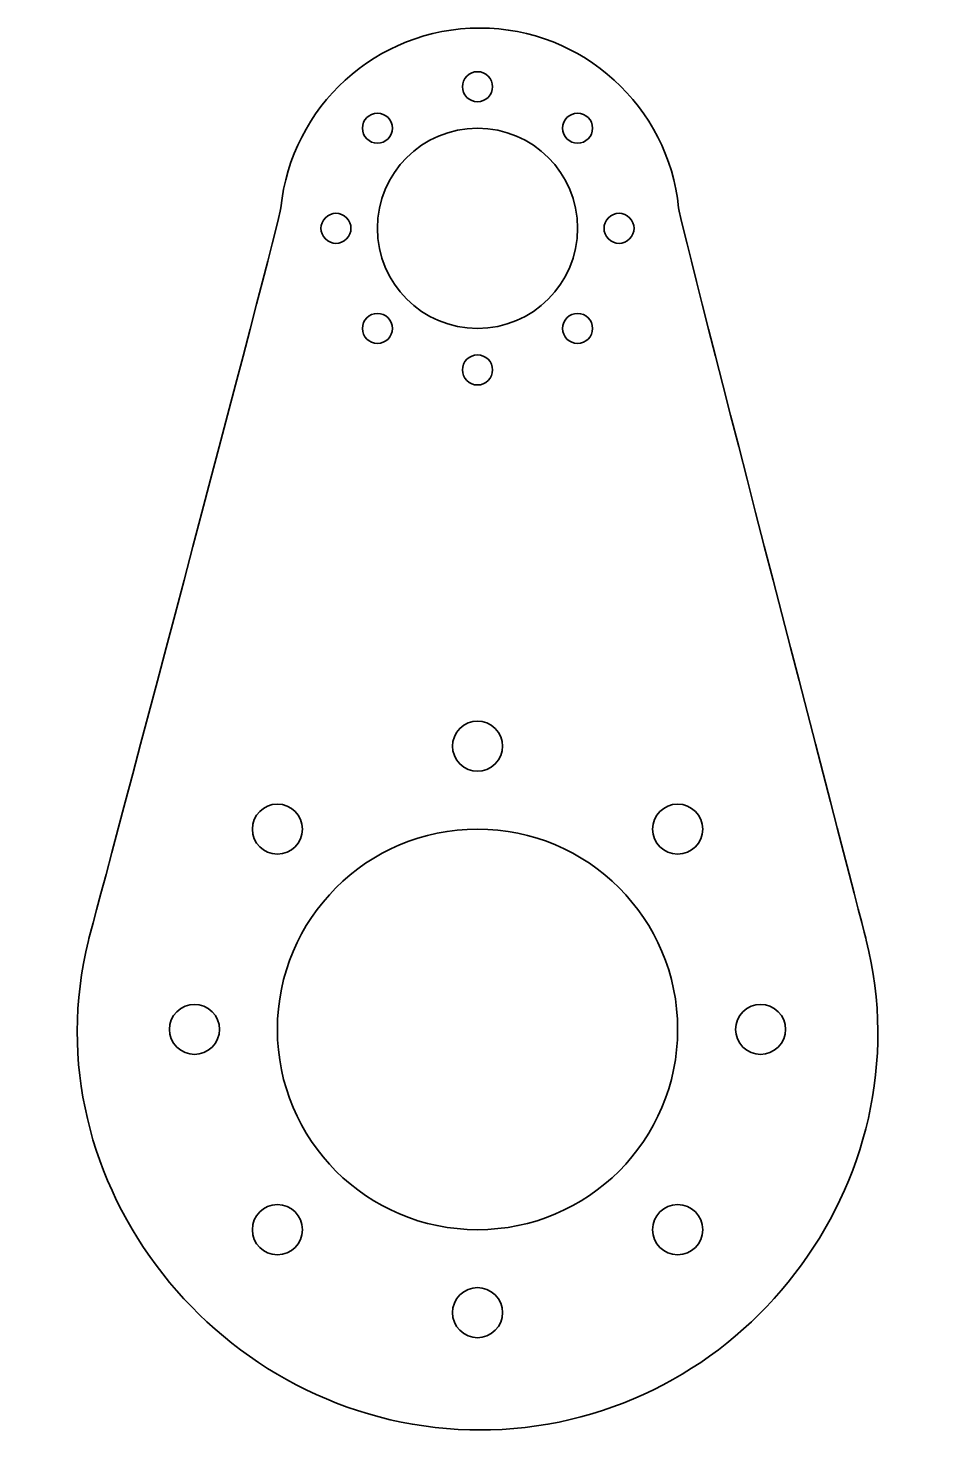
# Model space of a CAD drawing. Header units: inches. Extents: x -45 to 45, y -70 to 70.
import ezdxf

# ---------------------------------------------------------------- set-up
doc = ezdxf.new("R2010")
doc.units = ezdxf.units.IN
doc.header["$MEASUREMENT"] = 0
doc.layers.add('Ebene 1', color=7, linetype='Continuous')

# ---------------------------------------------------------------- blocks, each defined once
blk = doc.blocks.new('block 2')
at = {"layer": 'Ebene 1', "color": 179, "lineweight": 35, "true_color": 0x1c1c1b}
for points in [[(1.06, 63.08), (0.47, 62.5), (-0.47, 62.5), (-1.06, 63.08), (-1.65, 63.67), (-1.65, 64.62), (-1.06, 65.2), (-0.47, 65.79), (0.47, 65.79), (1.06, 65.2), (1.65, 64.62), (1.65, 63.67), (1.06, 63.08)], [(-8.5, 60), (-8.5, 59.17), (-9.17, 58.5), (-10, 58.5), (-10.83, 58.5), (-11.5, 59.17), (-11.5, 60), (-11.5, 60.83), (-10.83, 61.5), (-10, 61.5), (-9.17, 61.5), (-8.5, 60.83), (-8.5, 60)], [(11.5, 60), (11.5, 59.17), (10.83, 58.5), (10, 58.5), (9.17, 58.5), (8.5, 59.17), (8.5, 60), (8.5, 60.83), (9.17, 61.5), (10, 61.5), (10.83, 61.5), (11.5, 60.83), (11.5, 60)], [(-13.08, 48.94), (-13.67, 48.35), (-14.62, 48.35), (-15.2, 48.94), (-15.79, 49.53), (-15.79, 50.47), (-15.2, 51.06), (-14.62, 51.65), (-13.67, 51.65), (-13.08, 51.06), (-12.5, 50.47), (-12.5, 49.53), (-13.08, 48.94)], [(15.2, 48.94), (14.62, 48.35), (13.67, 48.35), (13.08, 48.94), (12.5, 49.53), (12.5, 50.47), (13.08, 51.06), (13.67, 51.65), (14.62, 51.65), (15.2, 51.06), (15.79, 50.47), (15.79, 49.53), (15.2, 48.94)], [(-8.5, 40), (-8.5, 39.17), (-9.17, 38.5), (-10, 38.5), (-10.83, 38.5), (-11.5, 39.17), (-11.5, 40), (-11.5, 40.83), (-10.83, 41.5), (-10, 41.5), (-9.17, 41.5), (-8.5, 40.83), (-8.5, 40)], [(11.5, 40), (11.5, 39.17), (10.83, 38.5), (10, 38.5), (9.17, 38.5), (8.5, 39.17), (8.5, 40), (8.5, 40.83), (9.17, 41.5), (10, 41.5), (10.83, 41.5), (11.5, 40.83), (11.5, 40)], [(1.06, 34.8), (0.47, 34.21), (-0.47, 34.21), (-1.06, 34.8), (-1.65, 35.38), (-1.65, 36.33), (-1.06, 36.92), (-0.47, 37.5), (0.47, 37.5), (1.06, 36.92), (1.65, 36.33), (1.65, 35.38), (1.06, 34.8)]]:
    blk.add_open_spline(points, degree=3, knots=[0, 0, 0, 0, 1, 1, 1, 2, 2, 2, 3, 3, 3, 4, 4, 4, 4], dxfattribs=at)
blk = doc.blocks.new('block 3')
at = {"layer": 'Ebene 1', "color": 179, "lineweight": 35, "true_color": 0x1c1c1b}
for points in [[(1.77, 0.05), (2.74, -0.92), (2.74, -2.51), (1.77, -3.48), (0.79, -4.46), (-0.79, -4.46), (-1.77, -3.48), (-2.74, -2.51), (-2.74, -0.92), (-1.77, 0.05), (-0.79, 1.03), (0.79, 1.03), (1.77, 0.05)], [(-17.5, -10), (-17.5, -11.38), (-18.62, -12.5), (-20, -12.5), (-21.38, -12.5), (-22.5, -11.38), (-22.5, -10), (-22.5, -8.62), (-21.38, -7.5), (-20, -7.5), (-18.62, -7.5), (-17.5, -8.62), (-17.5, -10)], [(22.5, -10), (22.5, -11.38), (21.38, -12.5), (20, -12.5), (18.62, -12.5), (17.5, -11.38), (17.5, -10), (17.5, -8.62), (18.62, -7.5), (20, -7.5), (21.38, -7.5), (22.5, -8.62), (22.5, -10)], [(-26.52, -28.23), (-25.54, -29.21), (-25.54, -30.79), (-26.52, -31.77), (-27.49, -32.74), (-29.08, -32.74), (-30.05, -31.77), (-31.03, -30.79), (-31.03, -29.21), (-30.05, -28.23), (-29.08, -27.26), (-27.49, -27.26), (-26.52, -28.23)], [(30.05, -28.23), (31.03, -29.21), (31.03, -30.79), (30.05, -31.77), (29.08, -32.74), (27.49, -32.74), (26.52, -31.77), (25.54, -30.79), (25.54, -29.21), (26.52, -28.23), (27.49, -27.26), (29.08, -27.26), (30.05, -28.23)], [(-17.5, -50), (-17.5, -51.38), (-18.62, -52.5), (-20, -52.5), (-21.38, -52.5), (-22.5, -51.38), (-22.5, -50), (-22.5, -48.62), (-21.38, -47.5), (-20, -47.5), (-18.62, -47.5), (-17.5, -48.62), (-17.5, -50)], [(22.5, -50), (22.5, -51.38), (21.38, -52.5), (20, -52.5), (18.62, -52.5), (17.5, -51.38), (17.5, -50), (17.5, -48.62), (18.62, -47.5), (20, -47.5), (21.38, -47.5), (22.5, -48.62), (22.5, -50)], [(1.77, -56.52), (2.74, -57.49), (2.74, -59.08), (1.77, -60.05), (0.79, -61.03), (-0.79, -61.03), (-1.77, -60.05), (-2.74, -59.08), (-2.74, -57.49), (-1.77, -56.52), (-0.79, -55.54), (0.79, -55.54), (1.77, -56.52)]]:
    blk.add_open_spline(points, degree=3, knots=[0, 0, 0, 0, 1, 1, 1, 2, 2, 2, 3, 3, 3, 4, 4, 4, 4], dxfattribs=at)

msp = doc.modelspace()

# ---------------------------------------------------------------- linework, layer by layer
at = {"layer": 'Ebene 1', "color": 179, "lineweight": 35, "true_color": 0x1c1c1b}
for points, knots in [([(-38.88, -21.13), (-44.92, -45.38), (-25.74, -69.35), (-0.77, -69.99), (-0.43, -70), (-0.08, -70), (0.27, -70), (0.61, -70), (0.96, -70), (1.3, -69.99), (26.29, -69.35), (44.91, -45.33), (38.85, -21.08), (38.85, -21.08), (20.26, 50.42), (20.09, 52.06), (19.07, 62.14), (10.56, 70), (0.22, 70), (-10.12, 70), (-18.63, 62.14), (-19.65, 52.06), (-19.82, 50.42), (-38.88, -21.13), (-38.88, -21.13)], [0, 0, 0, 0, 1, 1, 1, 2, 2, 2, 3, 3, 3, 4, 4, 4, 5, 5, 5, 6, 6, 6, 7, 7, 7, 8, 8, 8, 8]), ([(10, 50), (10, 55.52), (5.52, 60), (0, 60), (-5.52, 60), (-10, 55.52), (-10, 50), (-10, 44.48), (-5.52, 40), (0, 40), (5.52, 40), (10, 44.48), (10, 50)], [0, 0, 0, 0, 1, 1, 1, 2, 2, 2, 3, 3, 3, 4, 4, 4, 4]), ([(20, -30), (20, -18.95), (11.05, -10), (0, -10), (-11.05, -10), (-20, -18.95), (-20, -30), (-20, -41.05), (-11.05, -50), (0, -50), (11.05, -50), (20, -41.05), (20, -30)], [0, 0, 0, 0, 1, 1, 1, 2, 2, 2, 3, 3, 3, 4, 4, 4, 4])]:
    msp.add_open_spline(points, degree=3, knots=knots, dxfattribs=at)

# ---------------------------------------------------------------- block references
at = {"layer": 'Ebene 1'}
for name in ['block 2', 'block 3']:
    msp.add_blockref(name, (0, 0), dxfattribs=at)

doc.saveas('drawing.dxf')
